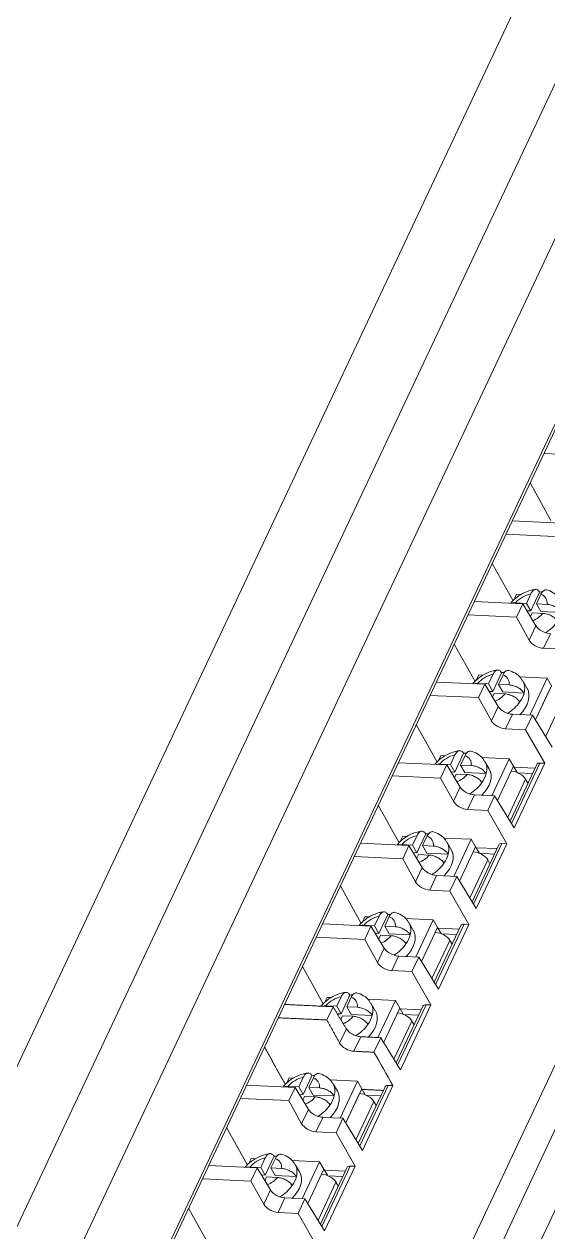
# Model space of a CAD drawing. Header units: millimetres. Extents: x -195 to 1349, y 148 to 750.
# Drawn here: x 663.6 to 699.2, y 611.2 to 693.5 of the extents above; entities that cross this region are included whole.
import ezdxf

# ---------------------------------------------------------------- set-up
doc = ezdxf.new("R2010")
doc.units = ezdxf.units.MM
doc.layers.get('0').update_dxf_attribs({"linetype": 'CONTINUOUS'})
for name, color, linetype, true_color in [('100', 7, 'CONTINUOUS', 0xffffff), ('3', 7, 'CONTINUOUS', 0xffffff), ('4', 7, 'CONTINUOUS', 0xffffff)]:
    doc.layers.add(name, color=color, linetype=linetype, true_color=true_color)

# ---------------------------------------------------------------- blocks, each defined once
blk = doc.blocks.new('gfhgfh')
at = {"layer": '100', "color": 7, "linetype": 'Continuous', "lineweight": 18}
for p, q in [((977.56, 630.78), (1111.47, 704.76)), ((1099.35, 704.71), (979.82, 638.68)), ((988.42, 630.36), (1108.54, 696.72)), ((1109.82, 689.51), (993.23, 625.1)), ((993.89, 625.71), (1110.47, 690.12))]:
    blk.add_line(p, q, dxfattribs=at)
at = {"layer": '100', "color": 7, "linetype": 'Continuous', "lineweight": 13}
for p, q in [((985.14, 594.33), (1115.24, 666.2)), ((1062.9, 659.23), (1059.67, 661.8)), ((1057.26, 660.47), (1056.82, 656.84)), ((1054.12, 658.74), (1057.35, 656.16)), ((1056.26, 655.56), (1053.03, 658.13)), ((1050.62, 656.8), (1050.18, 653.17)), ((1049.62, 651.89), (1046.39, 654.47)), ((1047.48, 655.07), (1050.71, 652.5)), ((1043.98, 653.13), (1043.54, 649.5)), ((1050.71, 652.5), (1049.62, 651.89)), ((1050.52, 650.31), (1050.71, 652.5)), ((1040.84, 651.4), (1044.07, 648.83)), ((1049.62, 651.89), (1049.35, 649.66)), ((1042.98, 648.22), (1039.74, 650.8)), ((1049.35, 649.66), (1050.52, 650.31)), ((1037.34, 649.47), (1036.9, 645.83)), ((1042.98, 648.22), (1042.71, 645.99)), ((1044.07, 648.83), (1042.98, 648.22)), ((1043.88, 646.64), (1044.07, 648.83)), ((1049.92, 648.38), (1051.12, 649.04)), ((1051.27, 647.31), (1049.92, 648.38)), ((1036.34, 644.55), (1033.1, 647.13)), ((1034.2, 647.73), (1037.43, 645.16)), ((1042.71, 645.99), (1043.88, 646.64)), ((1030.69, 645.8), (1030.25, 642.16)), ((1037.43, 645.16), (1036.34, 644.55)), ((1037.24, 642.97), (1037.43, 645.16)), ((1043.28, 644.71), (1044.48, 645.38)), ((1044.48, 645.38), (1045.82, 644.31)), ((1027.56, 644.07), (1030.79, 641.49)), ((1036.34, 644.55), (1036.07, 642.32)), ((1044.62, 643.65), (1043.28, 644.71)), ((1045.82, 644.31), (1044.62, 643.65)), ((1045.57, 641.12), (1045.82, 644.31)), ((1029.7, 640.88), (1026.46, 643.46)), ((1036.07, 642.32), (1037.24, 642.97)), ((1044.26, 640.39), (1044.62, 643.65)), ((1024.05, 642.13), (1023.61, 638.5)), ((1029.7, 640.88), (1029.43, 638.65)), ((1030.79, 641.49), (1029.7, 640.88)), ((1030.6, 639.3), (1030.79, 641.49)), ((1036.64, 641.05), (1037.84, 641.71)), ((1037.98, 639.98), (1036.64, 641.05)), ((1037.84, 641.71), (1039.18, 640.64)), ((1042.91, 640.3), (1041.91, 641.1)), ((1043.35, 640.54), (1041.95, 641.66)), ((1020.92, 640.4), (1024.15, 637.82)), ((1037.62, 636.72), (1037.98, 639.98)), ((1039.18, 640.64), (1037.98, 639.98)), ((1038.93, 637.45), (1039.18, 640.64)), ((1038.93, 637.45), (1044.26, 640.39)), ((1038.96, 637.9), (1043.94, 640.65)), ((1043.66, 640.71), (1038.98, 638.13)), ((1044.26, 640.39), (1043.94, 640.65)), ((1023.06, 637.22), (1019.82, 639.79)), ((1029.43, 638.65), (1030.6, 639.3)), ((1017.41, 638.46), (1016.97, 634.83)), ((1023.06, 637.22), (1024.15, 637.82)), ((1023.96, 635.63), (1024.15, 637.82)), ((1030, 637.38), (1031.2, 638.04)), ((1031.2, 638.04), (1032.54, 636.97)), ((1036.71, 636.88), (1035.31, 637.99)), ((1022.79, 634.98), (1023.06, 637.22)), ((1031.34, 636.31), (1030, 637.38)), ((1032.54, 636.97), (1031.34, 636.31)), ((1032.29, 633.78), (1032.54, 636.97)), ((1032.32, 634.23), (1037.3, 636.98)), ((1037.02, 637.04), (1032.34, 634.46)), ((1036.27, 636.63), (1035.27, 637.43)), ((1037.62, 636.72), (1037.3, 636.98)), ((1030.98, 633.06), (1031.34, 636.31)), ((1032.29, 633.78), (1037.62, 636.72)), ((1022.79, 634.98), (1023.96, 635.63)), ((1017.51, 634.15), (1016.42, 633.55)), ((1023.36, 633.71), (1024.56, 634.37)), ((1024.7, 632.64), (1023.36, 633.71)), ((1024.56, 634.37), (1025.9, 633.3)), ((1029.63, 632.96), (1028.63, 633.76)), ((1030.07, 633.21), (1028.67, 634.32)), ((1007.64, 633.06), (1010.87, 630.48)), ((1025.9, 633.3), (1024.7, 632.64)), ((1025.65, 630.11), (1025.9, 633.3)), ((1025.65, 630.11), (1030.98, 633.06)), ((1025.68, 630.56), (1030.66, 633.31)), ((1030.38, 633.38), (1025.7, 630.79)), ((1030.98, 633.06), (1030.66, 633.31)), ((1009.77, 629.88), (1006.54, 632.45)), ((1016.15, 631.32), (1017.32, 631.96)), ((1024.34, 629.39), (1024.7, 632.64)), ((1004.13, 631.12), (1003.69, 627.49)), ((1016.72, 630.04), (1017.92, 630.7)), ((1023.43, 629.54), (1022.03, 630.65)), ((1009.5, 627.65), (1009.77, 629.88)), ((1010.87, 630.48), (1009.77, 629.88)), ((1010.68, 628.3), (1010.87, 630.48)), ((1019.26, 629.63), (1018.06, 628.97)), ((1019.04, 626.89), (1024.02, 629.64)), ((1023.74, 629.71), (1019.06, 627.12)), ((1022.99, 629.29), (1021.99, 630.09)), ((1024.34, 629.39), (1024.02, 629.64)), ((1003.13, 626.21), (999.9, 628.79)), ((1001, 629.39), (1004.23, 626.82)), ((1019.01, 626.44), (1024.34, 629.39)), ((1009.5, 627.65), (1010.68, 628.3)), ((997.49, 627.46), (997.05, 623.82)), ((1003.13, 626.21), (1004.23, 626.82)), ((1004.23, 626.82), (1004.04, 624.63)), ((1010.08, 626.37), (1011.28, 627.03)), ((1012.62, 625.97), (1011.28, 627.03)), ((1003.13, 626.21), (1002.86, 623.98)), ((1011.42, 625.3), (1010.08, 626.37)), ((1012.62, 625.97), (1011.42, 625.3)), ((1012.37, 622.77), (1012.62, 625.97)), ((1012.37, 622.77), (1017.7, 625.72)), ((1012.4, 623.22), (1017.38, 625.97)), ((1017.1, 626.04), (1012.42, 623.45)), ((1016.35, 625.63), (1015.35, 626.42)), ((1002.86, 623.98), (1004.04, 624.63)), ((1011.06, 622.05), (1011.42, 625.3)), ((1003.44, 622.7), (1004.64, 623.37)), ((1004.78, 621.64), (1003.44, 622.7)), ((1005.98, 622.3), (1004.64, 623.37)), ((1010.46, 622.37), (1005.78, 619.79)), ((1009.71, 621.96), (1008.71, 622.75)), ((1010.15, 622.2), (1008.75, 623.32)), ((1004.42, 618.38), (1004.78, 621.64)), ((1005.98, 622.3), (1004.78, 621.64)), ((1005.73, 619.11), (1005.98, 622.3)), ((1005.73, 619.11), (1011.06, 622.05)), ((1005.76, 619.55), (1010.74, 622.3)), ((1011.06, 622.05), (1010.74, 622.3))]:
    blk.add_line(p, q, dxfattribs=at)
for centre, major_axis, ratio, start_param, end_param in [((1051.19, 649.77), (-0.492, 0.865), 0.526281, 0.650372, 2.221168), ((1050.01, 649.13), (0.47, -0.877), 0.54958, 3.80558, 5.376377), ((1044.55, 646.11), (-0.492, 0.865), 0.526281, 0.650372, 2.221168), ((1043.37, 645.46), (0.47, -0.877), 0.54958, 3.80558, 5.376377), ((1037.91, 642.44), (-0.492, 0.865), 0.526281, 0.650372, 2.221168), ((1036.73, 641.79), (0.47, -0.877), 0.54958, 3.80558, 5.376377), ((1043.9, 640.27), (0.235, -0.439), 0.54958, 2.234784, 3.148652), ((1031.27, 638.77), (-0.492, 0.865), 0.526281, 0.650372, 2.221168), ((1030.09, 638.12), (0.47, -0.877), 0.54958, 3.80558, 5.376377), ((1037.26, 636.61), (0.235, -0.439), 0.54958, 2.234784, 3.148652), ((1023.45, 634.45), (0.47, -0.877), 0.54958, 3.80558, 5.376377), ((1024.63, 635.1), (-0.492, 0.865), 0.526281, 0.650372, 2.221168), ((1030.62, 632.94), (0.235, -0.439), 0.54958, 2.234784, 3.148652), ((1023.97, 629.27), (0.235, -0.439), 0.54958, 2.234784, 3.148652), ((1010.17, 627.12), (0.47, -0.877), 0.54958, 3.80558, 5.376377), ((1011.35, 627.76), (-0.492, 0.865), 0.526281, 0.650372, 2.221168), ((1004.7, 624.1), (-0.492, 0.865), 0.526281, 0.650372, 2.221168), ((1003.53, 623.45), (0.47, -0.877), 0.54958, 3.80558, 5.376377), ((1010.69, 621.93), (0.235, -0.439), 0.54958, 2.234784, 3.148652)]:
    blk.add_ellipse(centre, major_axis=major_axis, ratio=ratio, start_param=start_param, end_param=end_param, dxfattribs=at)
for points, degree in [([(1016.42, 633.55), (1013.18, 636.12)], 1), ([(1014.28, 636.73), (1017.51, 634.15)], 1), ([(1010.77, 634.79), (1010.33, 631.16)], 1), ([(1017.32, 631.96), (1017.51, 634.15)], 1), ([(1016.15, 631.32), (1016.42, 633.55)], 1), ([(1017.92, 630.7), (1019.26, 629.63)], 1), ([(1018.06, 628.97), (1016.72, 630.04)], 1), ([(1019.01, 626.44), (1019.09, 627.51), (1019.18, 628.57), (1019.26, 629.63)], 3), ([(1017.7, 625.72), (1017.82, 626.8), (1017.94, 627.89), (1018.06, 628.97)], 3), ([(1016.79, 625.87), (1015.39, 626.99)], 1), ([(1017.7, 625.72), (1017.38, 625.97)], 1)]:
    blk.add_open_spline(points, degree=degree, dxfattribs=at)
for points, knots in [([(1017.92, 630.7), (1017.83, 630.77), (1017.75, 630.86), (1017.59, 631.06), (1017.52, 631.18), (1017.36, 631.52), (1017.3, 631.77), (1017.32, 631.96)], [0, 0, 0, 0, 0.25, 0.25, 0.5, 0.5, 1, 1, 1, 1]), ([(1016.72, 630.04), (1016.63, 630.11), (1016.55, 630.2), (1016.4, 630.4), (1016.33, 630.52), (1016.17, 630.87), (1016.12, 631.12), (1016.15, 631.32)], [0, 0, 0, 0, 0.25, 0.25, 0.5, 0.5, 1, 1, 1, 1]), ([(1017.38, 625.97), (1017.3, 626.04), (1017.22, 626.06), (1017.13, 626.05), (1017.11, 626.05), (1017.1, 626.04)], [0, 0, 0, 0, 0.762614, 0.762614, 1, 1, 1, 1])]:
    blk.add_open_spline(points, degree=3, knots=knots, dxfattribs=at)
at = {"layer": '3', "color": 7, "linetype": 'Continuous', "lineweight": 13}
for p, q in [((1050.76, 653.45), (1050.31, 653.2)), ((1051.06, 653.21), (1050.76, 653.45)), ((1050.26, 652.91), (1050.98, 652.34)), ((1052.45, 652.46), (1050.9, 651.6)), ((1050.98, 652.34), (1050.9, 651.6)), ((1051.77, 652.78), (1050.98, 652.34)), ((1051.65, 651.8), (1052.44, 652.24)), ((1050.6, 651.23), (1050.91, 651.4)), ((1050.9, 651.6), (1050.65, 651.8)), ((1051.63, 650.82), (1050.91, 651.4)), ((1051.65, 651.8), (1051.57, 651.06)), ((1051.65, 651.8), (1052.37, 651.23)), ((1052.98, 649.94), (1051.57, 651.06)), ((1043.62, 649.24), (1044.34, 648.67)), ((1044.12, 649.78), (1043.67, 649.53)), ((1044.42, 649.54), (1044.12, 649.78)), ((1045.13, 649.11), (1044.34, 648.67)), ((1044.26, 647.93), (1044.01, 648.13)), ((1045.81, 648.79), (1044.26, 647.93)), ((1044.34, 648.67), (1044.26, 647.93)), ((1045.01, 648.14), (1044.93, 647.4)), ((1045.01, 648.14), (1045.8, 648.57)), ((1045.01, 648.14), (1045.73, 647.56)), ((1043.96, 647.56), (1044.27, 647.73)), ((1044.99, 647.16), (1044.27, 647.73)), ((1046.34, 646.27), (1044.93, 647.4)), ((1046.78, 646.44), (1046.86, 647.18)), ((1048.68, 646.15), (1046.83, 647.62)), ((1037.48, 646.11), (1037.03, 645.86)), ((1037.78, 645.87), (1037.48, 646.11)), ((1048.68, 646.15), (1045.63, 644.46)), ((1046.78, 646.44), (1046.78, 646.44)), ((1048.6, 645.4), (1048.68, 646.15)), ((1036.98, 645.58), (1037.7, 645)), ((1039.17, 645.12), (1037.62, 644.26)), ((1037.7, 645), (1037.62, 644.26)), ((1038.49, 645.44), (1037.7, 645)), ((1048.6, 645.4), (1045.79, 643.85)), ((1045.79, 643.85), (1048.2, 645.18)), ((1037.32, 643.89), (1037.63, 644.06)), ((1037.62, 644.26), (1037.37, 644.46)), ((1038.35, 643.49), (1037.63, 644.06)), ((1038.37, 644.47), (1038.29, 643.73)), ((1038.37, 644.47), (1039.16, 644.91)), ((1038.37, 644.47), (1039.09, 643.9)), ((1039.7, 642.6), (1038.29, 643.73)), ((1040.14, 642.77), (1040.22, 643.51)), ((1042.04, 642.48), (1040.19, 643.95)), ((1048.79, 643.91), (1045.65, 642.17)), ((1030.34, 641.91), (1031.06, 641.33)), ((1030.84, 642.44), (1030.39, 642.19)), ((1031.14, 642.2), (1030.84, 642.44)), ((1042.04, 642.48), (1038.99, 640.79)), ((1040.14, 642.77), (1040.14, 642.77)), ((1041.96, 641.74), (1042.04, 642.48)), ((1032.53, 641.45), (1030.98, 640.59)), ((1031.06, 641.33), (1030.98, 640.59)), ((1031.85, 641.77), (1031.06, 641.33)), ((1031.73, 640.8), (1032.52, 641.24)), ((1041.96, 641.74), (1039.15, 640.18)), ((1039.15, 640.18), (1041.55, 641.51)), ((1041.96, 641.74), (1041.55, 641.51)), ((1041.96, 641.74), (1041.9, 641.14)), ((1030.68, 640.22), (1030.99, 640.39)), ((1030.98, 640.59), (1030.73, 640.79)), ((1031.71, 639.82), (1030.99, 640.39)), ((1031.73, 640.8), (1031.65, 640.06)), ((1033.06, 638.94), (1031.65, 640.06)), ((1031.73, 640.8), (1032.45, 640.23)), ((1033.5, 639.11), (1033.58, 639.85)), ((1035.4, 638.81), (1033.55, 640.28)), ((1042.15, 640.24), (1039.01, 638.51)), ((1042.11, 639.85), (1042.15, 640.24)), ((1033.5, 639.11), (1033.5, 639.11)), ((1023.7, 638.24), (1024.42, 637.67)), ((1024.2, 638.77), (1023.75, 638.52)), ((1024.5, 638.53), (1024.2, 638.77)), ((1025.21, 638.1), (1024.42, 637.67)), ((1035.4, 638.81), (1032.35, 637.12)), ((1035.32, 638.07), (1032.51, 636.51)), ((1032.51, 636.51), (1034.91, 637.84)), ((1035.32, 638.07), (1034.91, 637.84)), ((1035.32, 638.07), (1035.26, 637.48)), ((1035.32, 638.07), (1035.4, 638.81)), ((1024.34, 636.92), (1024.09, 637.12)), ((1025.89, 637.78), (1024.34, 636.92)), ((1024.42, 637.67), (1024.34, 636.92)), ((1025.09, 637.13), (1025.01, 636.39)), ((1025.09, 637.13), (1025.88, 637.57)), ((1025.09, 637.13), (1025.81, 636.56)), ((1024.04, 636.55), (1024.35, 636.72)), ((1025.07, 636.15), (1024.35, 636.72)), ((1026.42, 635.27), (1025.01, 636.39)), ((1026.86, 635.44), (1026.94, 636.18)), ((1028.76, 635.14), (1026.91, 636.61)), ((1035.51, 636.57), (1032.37, 634.84)), ((1035.47, 636.19), (1035.51, 636.57)), ((1017.56, 635.1), (1017.11, 634.86)), ((1017.86, 634.86), (1017.56, 635.1)), ((1028.76, 635.14), (1025.71, 633.46)), ((1026.86, 635.44), (1026.86, 635.44)), ((1028.68, 634.4), (1028.76, 635.14)), ((1017.06, 634.57), (1017.78, 634)), ((1019.25, 634.11), (1017.7, 633.26)), ((1017.78, 634), (1017.7, 633.26)), ((1018.57, 634.43), (1017.78, 634)), ((1018.45, 633.46), (1019.24, 633.9)), ((1028.68, 634.4), (1025.87, 632.85)), ((1025.87, 632.85), (1028.27, 634.18)), ((1028.68, 634.4), (1028.27, 634.18)), ((1028.68, 634.4), (1028.62, 633.81)), ((1017.4, 632.88), (1017.71, 633.06)), ((1017.7, 633.26), (1017.45, 633.45)), ((1018.43, 632.48), (1017.71, 633.06)), ((1018.45, 633.46), (1018.37, 632.72)), ((1019.78, 631.6), (1018.37, 632.72)), ((1018.45, 633.46), (1019.17, 632.89)), ((1022.12, 631.47), (1020.27, 632.94)), ((1028.87, 632.9), (1025.73, 631.17)), ((1028.83, 632.52), (1028.87, 632.9)), ((1020.22, 631.77), (1020.3, 632.51)), ((1020.22, 631.77), (1020.22, 631.77)), ((1010.42, 630.9), (1011.14, 630.33)), ((1010.92, 631.44), (1010.47, 631.19)), ((1011.22, 631.2), (1010.92, 631.44)), ((1011.93, 630.77), (1011.14, 630.33)), ((1022.12, 631.47), (1019.07, 629.79)), ((1022.04, 630.73), (1019.23, 629.18)), ((1022.04, 630.73), (1021.63, 630.51)), ((1022.04, 630.73), (1021.98, 630.14)), ((1022.04, 630.73), (1022.12, 631.47)), ((1011.06, 629.59), (1010.81, 629.79)), ((1012.61, 630.44), (1011.06, 629.59)), ((1011.14, 630.33), (1011.06, 629.59)), ((1011.81, 629.79), (1011.73, 629.05)), ((1011.81, 629.79), (1012.6, 630.23)), ((1011.81, 629.79), (1012.52, 629.22)), ((1019.23, 629.18), (1021.63, 630.51)), ((1010.76, 629.22), (1011.07, 629.39)), ((1011.79, 628.81), (1011.07, 629.39)), ((1013.14, 627.93), (1011.73, 629.05)), ((1013.58, 628.1), (1013.66, 628.84)), ((1015.48, 627.8), (1013.63, 629.27)), ((1022.23, 629.23), (1019.09, 627.5)), ((1022.19, 628.85), (1022.23, 629.23)), ((1004.28, 627.77), (1003.83, 627.52)), ((1004.58, 627.53), (1004.28, 627.77)), ((1015.48, 627.8), (1012.43, 626.12)), ((1013.58, 628.1), (1013.58, 628.1)), ((1015.4, 627.06), (1015.48, 627.8)), ((1003.78, 627.23), (1004.49, 626.66)), ((1005.97, 626.78), (1004.42, 625.92)), ((1004.49, 626.66), (1004.42, 625.92)), ((1005.29, 627.1), (1004.49, 626.66)), ((1005.17, 626.13), (1005.96, 626.56)), ((1015.4, 627.06), (1012.59, 625.51)), ((1012.59, 625.51), (1014.99, 626.84)), ((1015.4, 627.06), (1014.99, 626.84)), ((1015.4, 627.06), (1015.34, 626.47)), ((1004.12, 625.55), (1004.43, 625.72)), ((1004.42, 625.92), (1004.17, 626.12)), ((1005.15, 625.15), (1004.43, 625.72)), ((1005.17, 626.13), (1005.09, 625.39)), ((1005.17, 626.13), (1005.88, 625.55)), ((1008.84, 624.13), (1006.99, 625.61)), ((1015.59, 625.56), (1012.45, 623.83)), ((1015.55, 625.18), (1015.59, 625.56)), ((1006.5, 624.26), (1005.09, 625.39)), ((1006.94, 624.43), (1007.02, 625.17)), ((1006.94, 624.43), (1006.94, 624.43)), ((1008.84, 624.13), (1005.79, 622.45)), ((1008.76, 623.39), (1005.94, 621.84)), ((1008.76, 623.39), (1008.35, 623.17)), ((1008.76, 623.39), (1008.7, 622.8)), ((1008.76, 623.39), (1008.84, 624.13)), ((1005.94, 621.84), (1008.35, 623.17)), ((1008.95, 621.9), (1005.81, 620.16)), ((1008.91, 621.51), (1008.95, 621.9))]:
    blk.add_line(p, q, dxfattribs=at)
for centre, major_axis, ratio, start_param, end_param in [((1050.94, 651.87), (-1.64, 0.17), 0.667517, 4.256918, 5.211972), ((1050.94, 651.87), (-1.64, 0.17), 0.667517, 2.686121, 3.641176), ((1050.87, 651.13), (2.64, -0.28), 0.667517, 0.895796, 0.997271), ((1050.94, 651.87), (-1.64, 0.17), 0.667517, 1.408288, 2.07038), ((1044.3, 648.2), (-1.64, 0.17), 0.667517, 4.256918, 5.211972), ((1050.87, 651.13), (2.64, -0.28), 0.667517, 4.770143, 5.330026), ((1044.3, 648.2), (-1.64, 0.17), 0.667517, 2.686121, 3.641176), ((1044.23, 647.46), (2.64, -0.28), 0.667517, 0.895796, 0.997271), ((1044.3, 648.2), (-1.64, 0.17), 0.667517, 1.408288, 2.07038), ((1044.23, 647.46), (2.64, -0.28), 0.667517, 5.70966, 6.283186), ((1044.15, 646.72), (2.64, -0.28), 0.667517, 5.099753, 6.283185), ((1044.23, 647.46), (2.64, -0.28), 0.667517, 5.330026, 5.70966), ((1037.66, 644.53), (-1.64, 0.17), 0.667517, 4.256918, 5.211972), ((1037.59, 643.79), (2.64, -0.28), 0.667517, 0.895796, 0.997271), ((1044.23, 647.46), (2.64, -0.28), 0.667517, 4.770143, 5.330026), ((1037.66, 644.53), (-1.64, 0.17), 0.667517, 2.686121, 3.641176), ((1037.66, 644.53), (-1.64, 0.17), 0.667517, 1.408288, 2.07038), ((1037.59, 643.79), (2.64, -0.28), 0.667517, 5.70966, 6.283186), ((1031.02, 640.86), (-1.64, 0.17), 0.667517, 4.256918, 5.211972), ((1037.59, 643.79), (2.64, -0.28), 0.667517, 4.770143, 5.330026), ((1037.51, 643.05), (2.64, -0.28), 0.667517, 5.099753, 6.283185), ((1037.59, 643.79), (2.64, -0.28), 0.667517, 5.330026, 5.70966), ((1031.02, 640.86), (-1.64, 0.17), 0.667517, 2.686121, 3.641176), ((1030.95, 640.12), (2.64, -0.28), 0.667517, 0.895796, 0.997271), ((1041.48, 640.77), (-0.484, 0.875), 0.537992, 3.798505, 5.369301), ((1030.95, 640.12), (2.64, -0.28), 0.667517, 5.70966, 6.283186), ((1031.02, 640.86), (-1.64, 0.17), 0.667517, 1.408288, 2.07038), ((1030.87, 639.38), (2.64, -0.28), 0.667517, 5.099753, 6.283185), ((1030.95, 640.12), (2.64, -0.28), 0.667517, 5.330026, 5.70966), ((1024.38, 637.19), (-1.64, 0.17), 0.667517, 4.256918, 5.211972), ((1030.95, 640.12), (2.64, -0.28), 0.667517, 4.770143, 5.330026), ((1034.84, 637.1), (-0.484, 0.875), 0.537992, 3.798505, 5.369301), ((1024.38, 637.19), (-1.64, 0.17), 0.667517, 2.686121, 3.641176), ((1024.3, 636.45), (2.64, -0.28), 0.667517, 0.895796, 0.997271), ((1024.38, 637.19), (-1.64, 0.17), 0.667517, 1.408288, 2.07038), ((1024.3, 636.45), (2.64, -0.28), 0.667517, 5.70966, 6.283186), ((1024.3, 636.45), (2.64, -0.28), 0.667517, 4.770143, 5.330026), ((1024.23, 635.71), (2.64, -0.28), 0.667517, 5.099753, 6.283185), ((1024.3, 636.45), (2.64, -0.28), 0.667517, 5.330026, 5.70966), ((1017.74, 633.53), (-1.64, 0.17), 0.667517, 4.256918, 5.211972), ((1017.74, 633.53), (-1.64, 0.17), 0.667517, 2.686121, 3.641176), ((1017.66, 632.79), (2.64, -0.28), 0.667517, 0.895796, 0.997271), ((1028.2, 633.43), (-0.484, 0.875), 0.537992, 3.798505, 5.369301), ((1017.74, 633.53), (-1.64, 0.17), 0.667517, 1.404468, 2.07038), ((1017.59, 632.04), (2.64, -0.28), 0.667517, 5.097201, 6.283185), ((1017.66, 632.79), (2.64, -0.28), 0.667517, 5.70966, 6.283186), ((1011.1, 629.86), (-1.64, 0.17), 0.667517, 4.256918, 5.211972), ((1017.66, 632.79), (2.64, -0.28), 0.667517, 4.763405, 5.330026), ((1017.66, 632.79), (2.64, -0.28), 0.667517, 5.330026, 5.70966), ((1011.1, 629.86), (-1.64, 0.17), 0.667517, 2.686121, 3.641176), ((1011.02, 629.12), (2.64, -0.28), 0.667517, 0.895796, 0.997271), ((1021.56, 629.77), (-0.484, 0.875), 0.537992, 3.798505, 5.369301), ((1011.1, 629.86), (-1.64, 0.17), 0.667517, 1.408288, 2.07038), ((1011.02, 629.12), (2.64, -0.28), 0.667517, 5.70966, 6.283186), ((1011.02, 629.12), (2.64, -0.28), 0.667517, 4.770143, 5.330026), ((1010.95, 628.38), (2.64, -0.28), 0.667517, 5.099753, 6.283185), ((1011.02, 629.12), (2.64, -0.28), 0.667517, 5.330026, 5.70966), ((1004.46, 626.19), (-1.64, 0.17), 0.667517, 4.256918, 5.211972), ((1004.46, 626.19), (-1.64, 0.17), 0.667517, 2.686121, 3.641176), ((1004.38, 625.45), (2.64, -0.28), 0.667517, 0.895796, 0.997271), ((1014.92, 626.1), (-0.484, 0.875), 0.537992, 3.798505, 5.369301), ((1004.46, 626.19), (-1.64, 0.17), 0.667517, 1.408288, 2.07038), ((1004.31, 624.71), (2.64, -0.28), 0.667517, 5.099753, 6.283185), ((1004.38, 625.45), (2.64, -0.28), 0.667517, 5.70966, 6.283186), ((1004.38, 625.45), (2.64, -0.28), 0.667517, 4.770143, 5.330026), ((1004.38, 625.45), (2.64, -0.28), 0.667517, 5.330026, 5.70966), ((1008.28, 622.43), (-0.484, 0.875), 0.537992, 3.798505, 5.369301)]:
    blk.add_ellipse(centre, major_axis=major_axis, ratio=ratio, start_param=start_param, end_param=end_param, dxfattribs=at)
for points, knots in [([(1052.36, 652.82), (1052.23, 652.89), (1051.87, 653.06), (1051.21, 653.23), (1050.51, 653.25), (1050.09, 653.18), (1049.93, 653.14)], [0, 0, 0, 0, 0.17992, 0.48646, 0.796742, 1, 1, 1, 1]), ([(1051.77, 652.78), (1051.87, 652.83), (1051.96, 652.87), (1052.14, 652.9), (1052.22, 652.89), (1052.34, 652.83), (1052.39, 652.78), (1052.45, 652.64), (1052.46, 652.55), (1052.45, 652.46)], [0, 0, 0, 0, 0.25, 0.25, 0.5, 0.5, 0.75, 0.75, 1, 1, 1, 1]), ([(1053.05, 652.25), (1053.02, 652.28), (1052.99, 652.31), (1052.82, 652.38), (1052.64, 652.35), (1052.44, 652.24)], [0, 0, 0, 0, 0.223489, 0.223489, 1, 1, 1, 1]), ([(1053.47, 650.85), (1053.49, 650.94), (1053.54, 651.24), (1053.39, 651.76), (1053.17, 652.12), (1053.02, 652.29)], [0, 0, 0, 0, 0.184636, 0.582641, 1, 1, 1, 1]), ([(1052.98, 649.94), (1052.99, 650.04), (1052.98, 650.15), (1052.93, 650.39), (1052.89, 650.51), (1052.77, 650.75), (1052.7, 650.87), (1052.54, 651.07), (1052.46, 651.16), (1052.37, 651.23)], [0, 0, 0, 0, 0.25, 0.25, 0.5, 0.5, 0.75, 0.75, 1, 1, 1, 1]), ([(1052.24, 649.53), (1052.25, 649.63), (1052.25, 649.74), (1052.19, 649.98), (1052.15, 650.11), (1052.04, 650.35), (1051.96, 650.46), (1051.81, 650.67), (1051.72, 650.75), (1051.63, 650.82)], [0, 0, 0, 0, 0.25, 0.25, 0.5, 0.5, 0.75, 0.75, 1, 1, 1, 1]), ([(1045.72, 649.15), (1045.59, 649.22), (1045.23, 649.39), (1044.57, 649.56), (1043.87, 649.58), (1043.45, 649.51), (1043.29, 649.47)], [0, 0, 0, 0, 0.17992, 0.48646, 0.796742, 1, 1, 1, 1]), ([(1045.13, 649.11), (1045.23, 649.16), (1045.32, 649.2), (1045.5, 649.23), (1045.58, 649.22), (1045.7, 649.16), (1045.75, 649.11), (1045.81, 648.97), (1045.82, 648.89), (1045.81, 648.79)], [0, 0, 0, 0, 0.25, 0.25, 0.5, 0.5, 0.75, 0.75, 1, 1, 1, 1]), ([(1046.41, 648.59), (1046.38, 648.62), (1046.35, 648.64), (1046.18, 648.72), (1046, 648.68), (1045.8, 648.57)], [0, 0, 0, 0, 0.223489, 0.223489, 1, 1, 1, 1]), ([(1046.83, 647.18), (1046.85, 647.28), (1046.9, 647.57), (1046.75, 648.09), (1046.53, 648.45), (1046.38, 648.62)], [0, 0, 0, 0, 0.184636, 0.582641, 1, 1, 1, 1]), ([(1045.6, 645.87), (1045.61, 645.96), (1045.6, 646.08), (1045.55, 646.31), (1045.51, 646.44), (1045.39, 646.68), (1045.32, 646.79), (1045.16, 647), (1045.08, 647.08), (1044.99, 647.16)], [0, 0, 0, 0, 0.25, 0.25, 0.5, 0.5, 0.75, 0.75, 1, 1, 1, 1]), ([(1046.34, 646.27), (1046.35, 646.37), (1046.34, 646.49), (1046.29, 646.72), (1046.25, 646.85), (1046.13, 647.08), (1046.06, 647.2), (1045.9, 647.4), (1045.82, 647.49), (1045.73, 647.56)], [0, 0, 0, 0, 0.25, 0.25, 0.5, 0.5, 0.75, 0.75, 1, 1, 1, 1]), ([(1039.08, 645.48), (1038.95, 645.55), (1038.59, 645.72), (1037.93, 645.9), (1037.23, 645.91), (1036.81, 645.84), (1036.65, 645.8)], [0, 0, 0, 0, 0.17992, 0.48646, 0.796742, 1, 1, 1, 1]), ([(1038.49, 645.44), (1038.59, 645.49), (1038.68, 645.53), (1038.86, 645.56), (1038.94, 645.55), (1039.06, 645.49), (1039.11, 645.44), (1039.17, 645.3), (1039.18, 645.22), (1039.17, 645.12)], [0, 0, 0, 0, 0.25, 0.25, 0.5, 0.5, 0.75, 0.75, 1, 1, 1, 1]), ([(1039.76, 644.92), (1039.74, 644.95), (1039.71, 644.97), (1039.54, 645.05), (1039.36, 645.01), (1039.16, 644.91)], [0, 0, 0, 0, 0.223489, 0.223489, 1, 1, 1, 1]), ([(1040.19, 643.51), (1040.21, 643.61), (1040.26, 643.9), (1040.11, 644.42), (1039.89, 644.78), (1039.74, 644.95)], [0, 0, 0, 0, 0.184636, 0.582641, 1, 1, 1, 1]), ([(1038.96, 642.2), (1038.97, 642.3), (1038.96, 642.41), (1038.91, 642.65), (1038.87, 642.77), (1038.75, 643.01), (1038.68, 643.12), (1038.52, 643.33), (1038.44, 643.42), (1038.35, 643.49)], [0, 0, 0, 0, 0.25, 0.25, 0.5, 0.5, 0.75, 0.75, 1, 1, 1, 1]), ([(1039.7, 642.6), (1039.71, 642.7), (1039.7, 642.82), (1039.65, 643.05), (1039.61, 643.18), (1039.49, 643.42), (1039.42, 643.53), (1039.26, 643.73), (1039.18, 643.82), (1039.09, 643.9)], [0, 0, 0, 0, 0.25, 0.25, 0.5, 0.5, 0.75, 0.75, 1, 1, 1, 1]), ([(1032.44, 641.81), (1032.31, 641.89), (1031.95, 642.06), (1031.29, 642.23), (1030.59, 642.25), (1030.17, 642.17), (1030.01, 642.13)], [0, 0, 0, 0, 0.17992, 0.48646, 0.796742, 1, 1, 1, 1]), ([(1031.85, 641.77), (1031.95, 641.83), (1032.04, 641.86), (1032.22, 641.89), (1032.3, 641.88), (1032.42, 641.83), (1032.47, 641.77), (1032.53, 641.64), (1032.54, 641.55), (1032.53, 641.45)], [0, 0, 0, 0, 0.25, 0.25, 0.5, 0.5, 0.75, 0.75, 1, 1, 1, 1]), ([(1033.12, 641.25), (1033.1, 641.28), (1033.07, 641.3), (1032.9, 641.38), (1032.72, 641.35), (1032.52, 641.24)], [0, 0, 0, 0, 0.223489, 0.223489, 1, 1, 1, 1]), ([(1033.55, 639.84), (1033.57, 639.94), (1033.62, 640.24), (1033.47, 640.76), (1033.25, 641.11), (1033.1, 641.28)], [0, 0, 0, 0, 0.184636, 0.582641, 1, 1, 1, 1]), ([(1033.06, 638.94), (1033.07, 639.04), (1033.06, 639.15), (1033.01, 639.38), (1032.97, 639.51), (1032.85, 639.75), (1032.78, 639.86), (1032.62, 640.07), (1032.54, 640.16), (1032.45, 640.23)], [0, 0, 0, 0, 0.25, 0.25, 0.5, 0.5, 0.75, 0.75, 1, 1, 1, 1]), ([(1032.32, 638.53), (1032.33, 638.63), (1032.32, 638.74), (1032.27, 638.98), (1032.23, 639.1), (1032.11, 639.34), (1032.04, 639.45), (1031.88, 639.66), (1031.8, 639.75), (1031.71, 639.82)], [0, 0, 0, 0, 0.25, 0.25, 0.5, 0.5, 0.75, 0.75, 1, 1, 1, 1]), ([(1025.8, 638.14), (1025.67, 638.22), (1025.31, 638.39), (1024.65, 638.56), (1023.95, 638.58), (1023.53, 638.51), (1023.37, 638.46)], [0, 0, 0, 0, 0.17992, 0.48646, 0.796742, 1, 1, 1, 1]), ([(1025.21, 638.1), (1025.31, 638.16), (1025.4, 638.19), (1025.58, 638.22), (1025.66, 638.21), (1025.78, 638.16), (1025.83, 638.11), (1025.89, 637.97), (1025.9, 637.88), (1025.89, 637.78)], [0, 0, 0, 0, 0.25, 0.25, 0.5, 0.5, 0.75, 0.75, 1, 1, 1, 1]), ([(1026.48, 637.58), (1026.46, 637.61), (1026.43, 637.63), (1026.26, 637.71), (1026.07, 637.68), (1025.88, 637.57)], [0, 0, 0, 0, 0.223489, 0.223489, 1, 1, 1, 1]), ([(1026.91, 636.18), (1026.93, 636.27), (1026.98, 636.57), (1026.83, 637.09), (1026.61, 637.44), (1026.46, 637.61)], [0, 0, 0, 0, 0.184636, 0.582641, 1, 1, 1, 1]), ([(1025.68, 634.86), (1025.69, 634.96), (1025.68, 635.07), (1025.63, 635.31), (1025.59, 635.43), (1025.47, 635.67), (1025.4, 635.79), (1025.24, 635.99), (1025.16, 636.08), (1025.07, 636.15)], [0, 0, 0, 0, 0.25, 0.25, 0.5, 0.5, 0.75, 0.75, 1, 1, 1, 1]), ([(1026.42, 635.27), (1026.43, 635.37), (1026.42, 635.48), (1026.37, 635.72), (1026.33, 635.84), (1026.21, 636.08), (1026.14, 636.19), (1025.98, 636.4), (1025.89, 636.49), (1025.81, 636.56)], [0, 0, 0, 0, 0.25, 0.25, 0.5, 0.5, 0.75, 0.75, 1, 1, 1, 1]), ([(1019.16, 634.48), (1019.03, 634.55), (1018.67, 634.72), (1018.01, 634.89), (1017.31, 634.91), (1016.89, 634.84), (1016.73, 634.8)], [0, 0, 0, 0, 0.17992, 0.48646, 0.796742, 1, 1, 1, 1]), ([(1018.57, 634.43), (1018.67, 634.49), (1018.76, 634.52), (1018.94, 634.55), (1019.02, 634.55), (1019.14, 634.49), (1019.19, 634.44), (1019.25, 634.3), (1019.26, 634.21), (1019.25, 634.11)], [0, 0, 0, 0, 0.25, 0.25, 0.5, 0.5, 0.75, 0.75, 1, 1, 1, 1]), ([(1019.84, 633.91), (1019.82, 633.94), (1019.79, 633.97), (1019.62, 634.04), (1019.43, 634.01), (1019.24, 633.9)], [0, 0, 0, 0, 0.223489, 0.223489, 1, 1, 1, 1]), ([(1020.27, 632.51), (1020.29, 632.6), (1020.34, 632.9), (1020.18, 633.42), (1019.97, 633.77), (1019.81, 633.95)], [0, 0, 0, 0, 0.184636, 0.582641, 1, 1, 1, 1]), ([(1019.78, 631.6), (1019.79, 631.7), (1019.78, 631.81), (1019.73, 632.05), (1019.69, 632.17), (1019.57, 632.41), (1019.5, 632.53), (1019.34, 632.73), (1019.25, 632.82), (1019.17, 632.89)], [0, 0, 0, 0, 0.25, 0.25, 0.5, 0.5, 0.75, 0.75, 1, 1, 1, 1]), ([(1019.04, 631.19), (1019.05, 631.29), (1019.04, 631.4), (1018.99, 631.64), (1018.95, 631.76), (1018.83, 632), (1018.76, 632.12), (1018.6, 632.32), (1018.52, 632.41), (1018.43, 632.48)], [0, 0, 0, 0, 0.25, 0.25, 0.5, 0.5, 0.75, 0.75, 1, 1, 1, 1]), ([(1012.51, 630.81), (1012.39, 630.88), (1012.03, 631.05), (1011.37, 631.22), (1010.66, 631.24), (1010.25, 631.17), (1010.09, 631.13)], [0, 0, 0, 0, 0.17992, 0.48646, 0.796742, 1, 1, 1, 1]), ([(1011.93, 630.77), (1012.03, 630.82), (1012.12, 630.86), (1012.3, 630.89), (1012.38, 630.88), (1012.5, 630.82), (1012.55, 630.77), (1012.61, 630.63), (1012.62, 630.54), (1012.61, 630.44)], [0, 0, 0, 0, 0.25, 0.25, 0.5, 0.5, 0.75, 0.75, 1, 1, 1, 1]), ([(1013.2, 630.24), (1013.18, 630.27), (1013.15, 630.3), (1012.98, 630.37), (1012.79, 630.34), (1012.6, 630.23)], [0, 0, 0, 0, 0.223489, 0.223489, 1, 1, 1, 1]), ([(1013.63, 628.84), (1013.65, 628.93), (1013.7, 629.23), (1013.54, 629.75), (1013.33, 630.11), (1013.17, 630.28)], [0, 0, 0, 0, 0.184636, 0.582641, 1, 1, 1, 1]), ([(1012.4, 627.52), (1012.41, 627.62), (1012.4, 627.73), (1012.35, 627.97), (1012.31, 628.1), (1012.19, 628.34), (1012.12, 628.45), (1011.96, 628.65), (1011.88, 628.74), (1011.79, 628.81)], [0, 0, 0, 0, 0.25, 0.25, 0.5, 0.5, 0.75, 0.75, 1, 1, 1, 1]), ([(1013.14, 627.93), (1013.15, 628.03), (1013.14, 628.14), (1013.09, 628.38), (1013.05, 628.5), (1012.93, 628.74), (1012.86, 628.86), (1012.7, 629.06), (1012.61, 629.15), (1012.52, 629.22)], [0, 0, 0, 0, 0.25, 0.25, 0.5, 0.5, 0.75, 0.75, 1, 1, 1, 1]), ([(1005.87, 627.14), (1005.75, 627.21), (1005.39, 627.38), (1004.73, 627.55), (1004.02, 627.57), (1003.61, 627.5), (1003.45, 627.46)], [0, 0, 0, 0, 0.17992, 0.48646, 0.796742, 1, 1, 1, 1]), ([(1005.29, 627.1), (1005.38, 627.15), (1005.48, 627.19), (1005.66, 627.22), (1005.73, 627.21), (1005.86, 627.15), (1005.91, 627.1), (1005.97, 626.96), (1005.98, 626.88), (1005.97, 626.78)], [0, 0, 0, 0, 0.25, 0.25, 0.5, 0.5, 0.75, 0.75, 1, 1, 1, 1]), ([(1006.56, 626.57), (1006.54, 626.61), (1006.51, 626.63), (1006.34, 626.7), (1006.15, 626.67), (1005.96, 626.56)], [0, 0, 0, 0, 0.223489, 0.223489, 1, 1, 1, 1]), ([(1006.99, 625.17), (1007.01, 625.27), (1007.05, 625.56), (1006.9, 626.08), (1006.68, 626.44), (1006.53, 626.61)], [0, 0, 0, 0, 0.184636, 0.582641, 1, 1, 1, 1]), ([(1006.5, 624.26), (1006.51, 624.36), (1006.5, 624.47), (1006.45, 624.71), (1006.4, 624.84), (1006.29, 625.07), (1006.22, 625.19), (1006.06, 625.39), (1005.97, 625.48), (1005.88, 625.55)], [0, 0, 0, 0, 0.25, 0.25, 0.5, 0.5, 0.75, 0.75, 1, 1, 1, 1]), ([(1005.76, 623.85), (1005.77, 623.95), (1005.76, 624.07), (1005.71, 624.3), (1005.67, 624.43), (1005.55, 624.67), (1005.48, 624.78), (1005.32, 624.99), (1005.24, 625.07), (1005.15, 625.15)], [0, 0, 0, 0, 0.25, 0.25, 0.5, 0.5, 0.75, 0.75, 1, 1, 1, 1])]:
    blk.add_open_spline(points, degree=3, knots=knots, dxfattribs=at)
for points in [[(1050.26, 652.91), (1050.18, 652.98), (1050.1, 653.03), (1050.02, 653.06)], [(1043.62, 649.24), (1043.54, 649.31), (1043.46, 649.36), (1043.38, 649.39)], [(1036.98, 645.58), (1036.9, 645.64), (1036.82, 645.69), (1036.74, 645.72)], [(1030.34, 641.91), (1030.26, 641.97), (1030.17, 642.02), (1030.1, 642.05)], [(1023.7, 638.24), (1023.62, 638.3), (1023.53, 638.35), (1023.45, 638.38)], [(1017.06, 634.57), (1016.98, 634.63), (1016.89, 634.68), (1016.81, 634.72)], [(1010.42, 630.9), (1010.34, 630.97), (1010.25, 631.02), (1010.17, 631.05)], [(1003.78, 627.23), (1003.7, 627.3), (1003.61, 627.35), (1003.53, 627.38)]]:
    blk.add_open_spline(points, degree=3, dxfattribs=at)
at = {"layer": '4', "color": 7, "linetype": 'Continuous', "lineweight": 18}
for p, q in [((1115.06, 663.41), (984.91, 591.51)), ((1105.82, 654.98), (993.41, 592.88))]:
    blk.add_line(p, q, dxfattribs=at)

msp = doc.modelspace()

# ---------------------------------------------------------------- block references
at = {"lineweight": 18, "xscale": 0.8, "yscale": 0.8, "zscale": 0.8, "rotation": 35.89275557312439}
msp.add_blockref('gfhgfh', (322.601, -261.639), dxfattribs=at)

doc.saveas('drawing.dxf')
